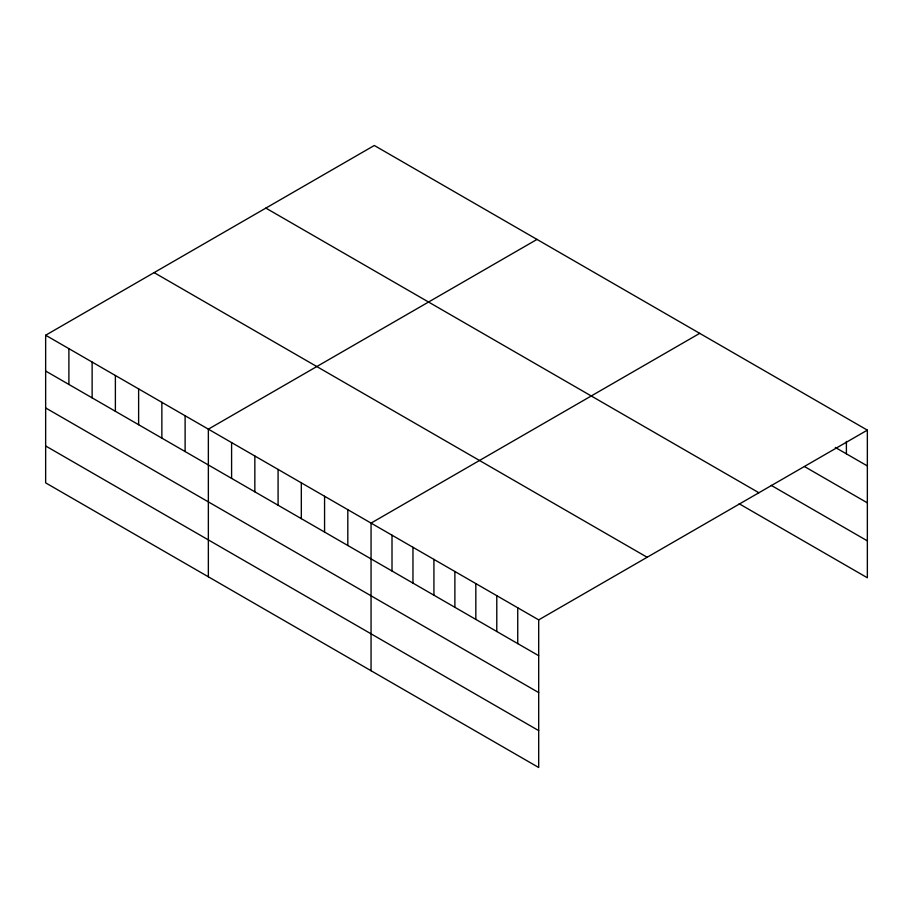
<?xml version="1.0" encoding="UTF-8"?>
<svg xmlns="http://www.w3.org/2000/svg" width="913" height="913" viewBox="0 0 913 913"><rect width="100%" height="100%" fill="white"/><g stroke="black" fill="none" stroke-linecap="round" stroke-linejoin="round"><path stroke-width="1.37" d="M45.65 335.231L538.693 619.881L538.693 767.513L45.65 482.863L45.65 335.231L374.307 145.487L867.35 430.137L867.35 577.769L739.165 503.759M537.015 239.411L208.358 429.167L208.358 576.799M699.712 333.348L371.055 523.103L371.055 670.735M538.693 619.881L867.35 430.137M835.304 447.438L867.35 465.938M804.49 466.554L867.35 502.846M771.211 485.362L867.35 540.861M265.854 208.096L758.897 492.758M154.103 272.61L647.146 557.272M45.65 371.032L538.693 655.694M45.65 407.94L538.693 692.59M45.65 445.966L538.693 730.617M846.397 441.447L846.397 453.841M517.739 607.784L517.739 643.597M496.786 595.687L496.786 631.499M475.833 583.59L475.833 619.402M454.879 571.492L454.879 607.305M433.926 559.395L433.926 595.208M412.961 547.298L412.961 583.099M392.008 535.201L392.008 571.002M347.819 509.682L347.819 545.495M324.572 496.261L324.572 532.074M301.324 482.84L301.324 518.652M278.088 469.419L278.088 505.231M254.841 456.009L254.841 491.81M231.594 442.588L231.594 478.389M185.111 415.746L185.111 451.558M161.863 402.325L161.863 438.137M138.628 388.904L138.628 424.716M115.38 375.494L115.38 411.295M92.133 362.073L92.133 397.874M68.897 348.652L68.897 384.453"/></g></svg>
